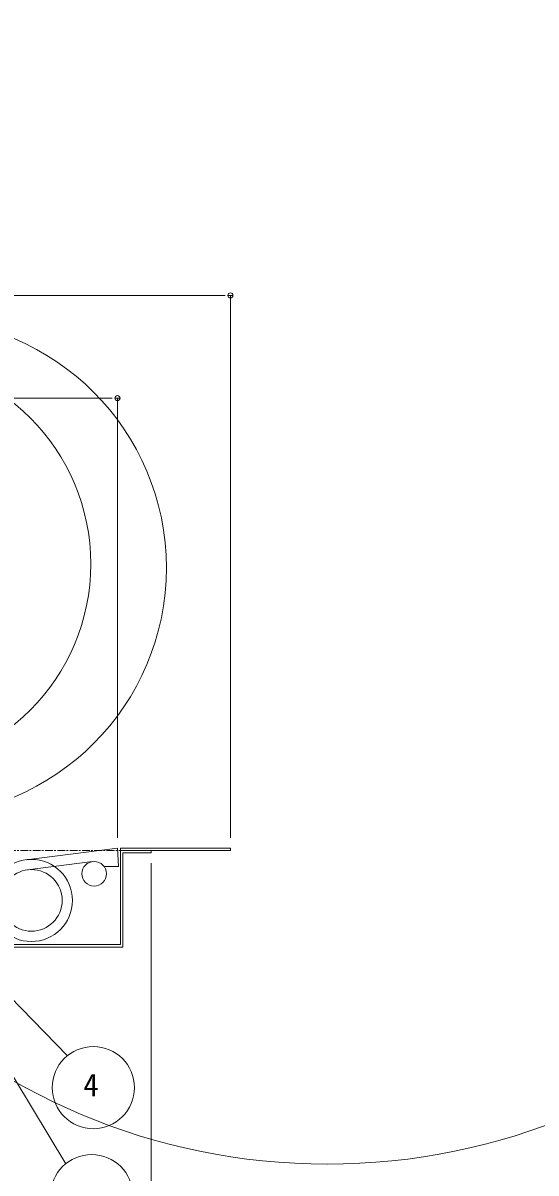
# Model space of a CAD drawing. Units: millimetres, scale not verified. Extents: x -1380 to 1380, y -955 to 955.
# Drawn here: x -291 to -41, y -660 to -100 of the extents above; entities that cross this region are included whole.
import ezdxf
from ezdxf.enums import TextEntityAlignment as Align

# ---------------------------------------------------------------- set-up
doc = ezdxf.new("R2010")
doc.units = ezdxf.units.MM
doc.header["$LTSCALE"] = 3
doc.linetypes.add('USER1', pattern=[2, 1.25, -0.25, 0.25, -0.25])
for name, color, linetype, lineweight in [('0-0_0', 7, 'Continuous', 15), ('0-2_L-2', 7, 'Continuous', 18), ('0-3_L-1', 7, 'Continuous', 18), ('0-4_L-5', 2, 'USER1', 18), ('0-8_SUNPO', 7, 'Continuous', 18), ('0-B_L-1a', 3, 'Continuous', 18)]:
    doc.layers.add(name, color=color, linetype=linetype, lineweight=lineweight)
doc.styles.add('ＭＳ ゴシック', font='')
doc.styles.get('ＭＳ ゴシック').set_extended_font_data('MS Gothic')

# ---------------------------------------------------------------- blocks, each defined once
blk = doc.blocks.new('_DOT')
at = {"layer": '0-0_0'}
for p, q in [((-0.5, 0), (-1, 0)), ((0.25, 0), (-0.25, 0))]:
    blk.add_line(p, q, dxfattribs=at)
blk.add_circle((0, 0), 0.25, dxfattribs=at)

msp = doc.modelspace()

# ---------------------------------------------------------------- linework, layer by layer
at = {"layer": '0-2_L-2'}
msp.add_line((-257.13, -507.989), (-288.828, -512.036), dxfattribs=at)
msp.add_lwpolyline([(-228.524, -502.603), (-243.524, -502.603), (-243.524, -548.403), (-339.524, -548.403), (-339.524, -549.603), (-242.324, -549.603), (-242.324, -503.803), (-228.524, -503.803)], close=True, dxfattribs=at)
msp.add_lwpolyline([(-289.461, -507.076), (-245.024, -501.403), (-244.524, -510.403), (-251.524, -510.403)], dxfattribs=at)
for centre, radius in [((-286.928, -526.915), 20), ((-256.37, -513.941), 6), ((-286.928, -526.915), 15)]:
    msp.add_circle(centre, radius, dxfattribs=at)
at = {"layer": '0-3_L-1'}
msp.add_lwpolyline([(-190.024, -502.603), (-243.524, -502.603), (-243.524, -501.403), (-190.024, -501.403)], close=True, dxfattribs=at)
at = {"layer": '0-4_L-5'}
msp.add_line((-228.524, -502.603), (-671.524, -502.603), dxfattribs=at)
at = {"layer": '0-8_SUNPO'}
for p, q in [((-705.024, -232.456), (-195.024, -232.456)), ((-190.024, -496.403), (-190.024, -232.456)), ((-650.024, -282.456), (-250.024, -282.456)), ((-245.024, -496.403), (-245.024, -282.456)), ((-228.524, -508.803), (-228.524, -700.468)), ((-323.024, -547.403), (-269.385, -602.497)), ((-330.524, -555.103), (-270.18, -655.061))]:
    msp.add_line(p, q, dxfattribs=at)
for centre in [(-256.774, -618.02), (-257.569, -670.584)]:
    msp.add_circle(centre, 20, dxfattribs=at)
at = {"layer": '0-B_L-1a'}
for centre, radius in [((-142.883, -347.537), 307.716), ((-342.096, -365.045), 120.905), ((-358.566, -363.174), 100.559)]:
    msp.add_circle(centre, radius, dxfattribs=at)

# ---------------------------------------------------------------- block references
at = {"layer": '0-8_SUNPO', "xscale": 5, "yscale": 5}
for p in [(-190.024, -232.456), (-245.024, -282.456)]:
    msp.add_blockref('_DOT', p, dxfattribs=at)

# ---------------------------------------------------------------- texts
at = {"layer": '0-8_SUNPO', "style": 'ＭＳ ゴシック'}
msp.add_text('4', height=11, dxfattribs=at).set_placement((-261.648, -625.52), align=Align.BOTTOM_LEFT)

doc.saveas('drawing.dxf')
